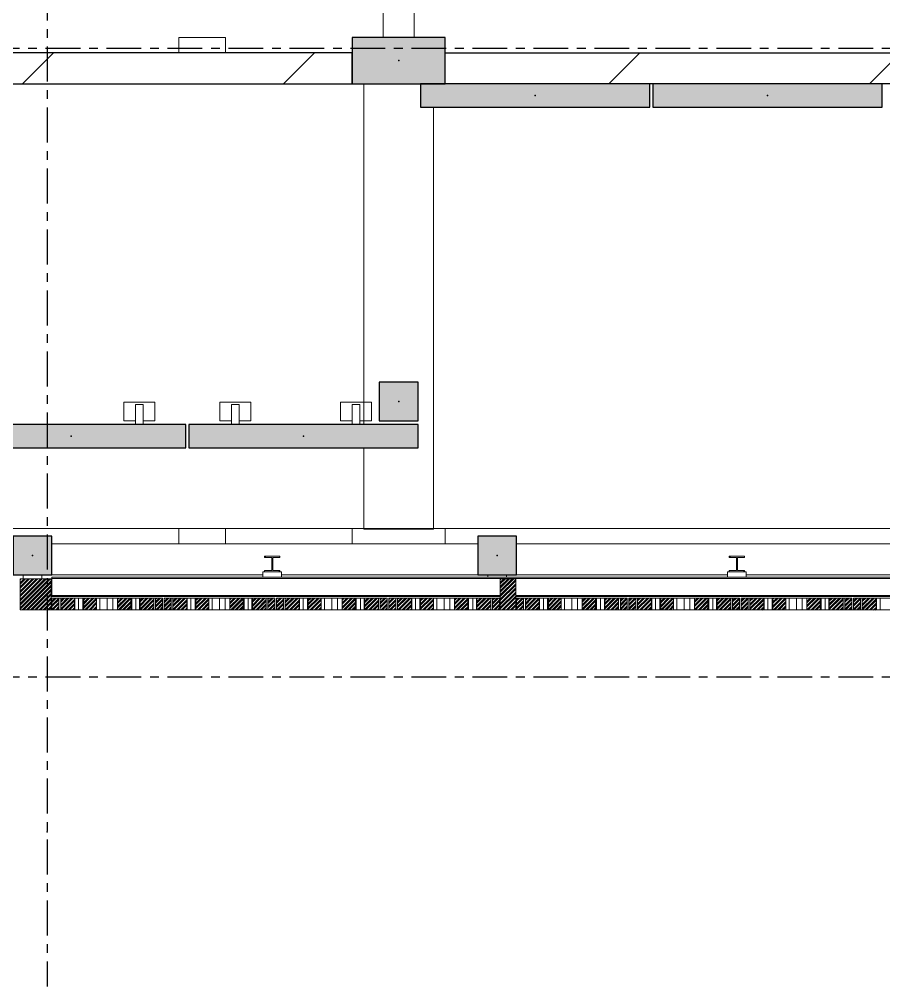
# Model space of a CAD drawing. Header units: millimetres. Extents: x -153298 to 620751, y -313239 to 250031.
# Drawn here: x 43453 to 49033, y 165802 to 172046 of the extents above; entities that cross this region are included whole.
import ezdxf
from ezdxf.enums import TextEntityAlignment as Align

# ---------------------------------------------------------------- set-up
doc = ezdxf.new("R2010")
doc.units = ezdxf.units.MM
for name, pattern in [('CENTER', [2, 1.25, -0.25, 0.25, -0.25]), ('TA_GL_000.90000', [2.475, 0.9, -0.225, 0.225, -0.225, 0.9]), ('XKITLINE00', [0])]:
    doc.linetypes.add(name, pattern=pattern)
for name, color, linetype in [('000 - 0_SYM_DWG_GRIDLINE_MAIN_COLOR_251', 251, 'Continuous'), ('000 - 0_SYM_DWG_SLOPE-SYM_TEXT_COLOR_3', 3, 'Continuous'), ('000 - CONCRETE_COL_HATCH_', 251, 'Continuous'), ('000 - CONCRETE_WALL_CUT_COLOR_2', 2, 'Continuous'), ('000 - CONCRETE_WALL_HATCH_', 251, 'Continuous'), ('000 - CONCRETE_WALL_WIPEOUT_', 250, 'Continuous'), ('000 - EXISTING_BUILDING_MAIN_COLOR_251', 251, 'Continuous'), ('000 - EXISTING_COLUMN_CUT_COLOR_5', 5, 'Continuous'), ('000 - EXISTING_CONCRETE_MAIN_COLOR_1', 1, 'Continuous'), ('000 - EXISTING_PRECAST_CUT_COLOR_4', 4, 'Continuous'), ('000 - EXISTING_PRECAST_HATCH_', 251, 'Continuous'), ('000 - EXISTING_PRECAST_MAIN_COLOR_1', 1, 'Continuous'), ('000 - EXISTING_STEEL-STRUCTURE_MAIN_COLOR_1', 1, 'Continuous'), ('000 - GRID', 251, 'CENTER')]:
    doc.layers.add(name, color=color, linetype=linetype)
doc.layers.add('Part', color=2, linetype='Continuous', lineweight=0)
doc.styles.add('ARIAL', font='arial.ttf')
doc.styles.add('TA', font='', dxfattribs={"height": 4.5})
doc.styles.get('TA').set_extended_font_data('Cordia New')

# ---------------------------------------------------------------- blocks, each defined once
blk = doc.blocks.new('*A212211')
at = {"layer": 'Part', "linetype": 'XKITLINE00', "lineweight": 0}
for p, q in [((552.482375, 138.675979), (552.418375, 138.739979)), ((552.418375, 138.739979), (552.418375, 138.739979)), ((552.842375, 138.315979), (552.794375, 138.363979)), ((553.218375, 137.939979), (553.154375, 138.003979))]:
    blk.add_line(p, q, dxfattribs=at)
blk = doc.blocks.new('*A213212')
at = {"layer": 'Part', "linetype": 'XKITLINE00', "lineweight": 0}
for p, q in [((576.482375, 138.675979), (576.418375, 138.739979)), ((576.418375, 138.739979), (576.418375, 138.739979)), ((576.842375, 138.315979), (576.794375, 138.363979)), ((577.218375, 137.939979), (577.154375, 138.003979))]:
    blk.add_line(p, q, dxfattribs=at)
blk = doc.blocks.new('*A21332053')
at = {"layer": '000 - EXISTING_STEEL-STRUCTURE_MAIN_COLOR_1', "linetype": 'XKITLINE00', "lineweight": 0}
for p, q in [((541.43843, 137.659979), (541.43843, 136.659979)), ((660.55843, 137.659979), (541.43843, 137.659979)), ((541.43843, 137.595979), (660.55843, 137.595979)), ((541.43843, 136.723979), (564.598431, 136.723979)), ((541.43843, 136.659979), (564.598431, 136.659979)), ((565.398431, 136.723979), (588.598431, 136.723979)), ((565.398431, 136.659979), (588.598431, 136.659979))]:
    blk.add_line(p, q, dxfattribs=at)
blk = doc.blocks.new('*A21342054')
at = {"layer": '000 - EXISTING_CONCRETE_MAIN_COLOR_1', "linetype": 'XKITLINE00', "lineweight": 0}
for p, q in [((511.718427, 164.739977), (556.950427, 164.739977)), ((561.750427, 164.739977), (602.398427, 164.739977)), ((511.718427, 163.139977), (556.950427, 163.139977)), ((572.318432, 163.139977), (572.478432, 163.139977)), ((584.318432, 163.139977), (584.478432, 163.139977)), ((541.438408, 139.379979), (563.438408, 139.379979)), ((565.438408, 139.379979), (587.438408, 139.379979)), ((541.438408, 137.779979), (552.338375, 137.779979)), ((553.298375, 137.779979), (563.438408, 137.779979)), ((565.438408, 137.779979), (576.338375, 137.779979)), ((577.298375, 137.779979), (587.438408, 137.779979))]:
    blk.add_line(p, q, dxfattribs=at)
blk = doc.blocks.new('*A21362056')
at = {"layer": '000 - EXISTING_CONCRETE_MAIN_COLOR_1', "linetype": 'XKITLINE00', "lineweight": 0}
blk.add_line((512.088404, 140.179978), (636.798426, 140.179978), dxfattribs=at)
blk = doc.blocks.new('*A21372057')
at = {"layer": '000 - EXISTING_CONCRETE_MAIN_COLOR_1', "linetype": 'XKITLINE00', "lineweight": 0}
blk.add_line((512.088404, 140.179979), (636.798426, 140.179979), dxfattribs=at)
blk = doc.blocks.new('*A21882108')
at = {"layer": 'Part', "linetype": 'XKITLINE00', "lineweight": 0}
for p, q in [((550.398408, 140.179979), (547.998408, 140.179979)), ((547.998408, 140.179979), (547.998408, 139.379979)), ((550.398408, 139.379979), (550.398408, 140.179979))]:
    blk.add_line(p, q, dxfattribs=at)
blk = doc.blocks.new('*A21892109')
at = {"layer": 'Part', "linetype": 'XKITLINE00', "lineweight": 0}
for p, q in [((550.398427, 165.539977), (547.998427, 165.539977)), ((547.998427, 165.539977), (547.998427, 164.739977)), ((550.398427, 164.739977), (550.398427, 165.539977))]:
    blk.add_line(p, q, dxfattribs=at)
blk = doc.blocks.new('*A21902110')
at = {"layer": 'Part', "linetype": 'XKITLINE00', "lineweight": 0}
for p, q in [((561.750408, 140.179979), (556.950408, 140.179979)), ((556.950408, 140.179979), (556.950408, 139.379979)), ((561.750408, 139.379979), (561.750408, 140.179979))]:
    blk.add_line(p, q, dxfattribs=at)
blk = doc.blocks.new('*A22012121')
at = {"layer": '000 - EXISTING_CONCRETE_MAIN_COLOR_1', "linetype": 'XKITLINE00', "lineweight": 0}
for p, q in [((557.550427, 145.539983), (557.550427, 163.139934)), ((561.150427, 140.147978), (561.150427, 161.939983)), ((557.550427, 140.147978), (557.550427, 144.339983)), ((557.550427, 140.147978), (561.150427, 140.147978))]:
    blk.add_line(p, q, dxfattribs=at)
blk = doc.blocks.new('*A22032123')
at = {"layer": '000 - EXISTING_PRECAST_MAIN_COLOR_1', "linetype": 'XKITLINE00', "lineweight": 0}
for p, q in [((546.750432, 146.699982), (545.150432, 146.699982)), ((545.150432, 146.699982), (545.150432, 145.739982)), ((546.750432, 145.739982), (546.750432, 146.699982)), ((545.150432, 145.739982), (545.750432, 145.739982)), ((546.150432, 145.739982), (546.750432, 145.739982))]:
    blk.add_line(p, q, dxfattribs=at)
blk = doc.blocks.new('*A22042124')
at = {"layer": '000 - EXISTING_PRECAST_MAIN_COLOR_1', "linetype": 'XKITLINE00', "lineweight": 0}
for p, q in [((546.150432, 146.578737), (545.750432, 146.578737)), ((545.750432, 146.578737), (545.750432, 145.539983)), ((546.150432, 145.539983), (546.150432, 146.578737))]:
    blk.add_line(p, q, dxfattribs=at)
blk = doc.blocks.new('*A22082128')
at = {"layer": '000 - EXISTING_PRECAST_MAIN_COLOR_1', "linetype": 'XKITLINE00', "lineweight": 0}
for p, q in [((551.110432, 146.578737), (550.710432, 146.578737)), ((550.710432, 146.578737), (550.710432, 145.539983)), ((551.110432, 145.539983), (551.110432, 146.578737))]:
    blk.add_line(p, q, dxfattribs=at)
blk = doc.blocks.new('*A22092129')
at = {"layer": '000 - EXISTING_PRECAST_MAIN_COLOR_1', "linetype": 'XKITLINE00', "lineweight": 0}
for p, q in [((557.350432, 146.578737), (556.950432, 146.578737)), ((556.950432, 146.578737), (556.950432, 145.539983)), ((557.350432, 145.539983), (557.350432, 146.578737))]:
    blk.add_line(p, q, dxfattribs=at)
blk = doc.blocks.new('*A22102130')
at = {"layer": '000 - EXISTING_PRECAST_MAIN_COLOR_1', "linetype": 'XKITLINE00', "lineweight": 0}
for p, q in [((557.950432, 146.699982), (556.350432, 146.699982)), ((556.350432, 146.699982), (556.350432, 145.739982)), ((557.950432, 145.739982), (557.950432, 146.699982)), ((556.350432, 145.739982), (556.950432, 145.739982)), ((557.350432, 145.739982), (557.950432, 145.739982))]:
    blk.add_line(p, q, dxfattribs=at)
blk = doc.blocks.new('*A22112131')
at = {"layer": '000 - EXISTING_PRECAST_MAIN_COLOR_1', "linetype": 'XKITLINE00', "lineweight": 0}
for p, q in [((551.710432, 146.699982), (550.110432, 146.699982)), ((550.110432, 146.699982), (550.110432, 145.739982)), ((551.710432, 145.739982), (551.710432, 146.699982)), ((550.110432, 145.739982), (550.710432, 145.739982)), ((551.110432, 145.739982), (551.710432, 145.739982))]:
    blk.add_line(p, q, dxfattribs=at)
blk = doc.blocks.new('*A22122132')
at = {"layer": 'Part', "linetype": 'XKITLINE00', "lineweight": 0}
for p, q in [((539.958375, 137.579979), (539.958375, 137.779979)), ((540.918375, 137.579979), (540.918375, 137.779979))]:
    blk.add_line(p, q, dxfattribs=at)
blk = doc.blocks.new('*A22132133')
at = {"layer": 'Part', "linetype": 'XKITLINE00', "lineweight": 0}
for p, q in [((552.338375, 137.659979), (552.338375, 137.939979)), ((552.338375, 137.939979), (552.418375, 137.939979)), ((553.218375, 137.939979), (553.298375, 137.939979)), ((553.298375, 137.939979), (553.298375, 137.659979))]:
    blk.add_line(p, q, dxfattribs=at)
blk = doc.blocks.new('*A22142134')
at = {"layer": 'Part', "linetype": 'XKITLINE00', "lineweight": 0}
for p, q in [((563.958375, 137.659979), (563.958375, 137.779979)), ((564.918375, 137.659979), (564.918375, 137.779979))]:
    blk.add_line(p, q, dxfattribs=at)
blk = doc.blocks.new('*A22152135')
at = {"layer": 'Part', "linetype": 'XKITLINE00', "lineweight": 0}
for p, q in [((576.338375, 137.659979), (576.338375, 137.939979)), ((576.338375, 137.939979), (576.418375, 137.939979)), ((577.218375, 137.939979), (577.298375, 137.939979)), ((577.298375, 137.939979), (577.298375, 137.659979))]:
    blk.add_line(p, q, dxfattribs=at)
blk = doc.blocks.new('*A22172137')
at = {"layer": '000 - EXISTING_CONCRETE_MAIN_COLOR_1', "linetype": 'XKITLINE00', "lineweight": 0}
for p, q in [((558.550427, 165.539977), (558.550427, 179.699934)), ((560.150427, 165.539977), (560.150427, 179.699934))]:
    blk.add_line(p, q, dxfattribs=at)
blk = doc.blocks.new('*A22412161')
at = {"layer": 'Part', "linetype": 'XKITLINE00', "lineweight": 0}
for p, q in [((553.218375, 138.739979), (552.418375, 138.739979)), ((552.418375, 138.739979), (552.418375, 138.675979)), ((552.418375, 138.675979), (552.794375, 138.675979)), ((552.794375, 138.675979), (552.794375, 138.003979)), ((552.842375, 138.675979), (553.218375, 138.675979)), ((552.842375, 138.003979), (552.842375, 138.675979)), ((553.218375, 138.675979), (553.218375, 138.739979)), ((552.794375, 138.003979), (552.418375, 138.003979)), ((552.418375, 138.003979), (552.418375, 137.939979)), ((552.418375, 137.939979), (553.218375, 137.939979)), ((553.218375, 138.003979), (552.842375, 138.003979)), ((553.218375, 137.939979), (553.218375, 138.003979))]:
    blk.add_line(p, q, dxfattribs=at)
blk = doc.blocks.new('*A22422162')
at = {"layer": 'Part', "linetype": 'XKITLINE00', "lineweight": 0}
for p, q in [((577.218375, 138.739979), (576.418375, 138.739979)), ((576.418375, 138.739979), (576.418375, 138.675979)), ((576.418375, 138.675979), (576.794375, 138.675979)), ((576.794375, 138.675979), (576.794375, 138.003979)), ((576.842375, 138.675979), (577.218375, 138.675979)), ((576.842375, 138.003979), (576.842375, 138.675979)), ((577.218375, 138.675979), (577.218375, 138.739979)), ((576.794375, 138.003979), (576.418375, 138.003979)), ((576.418375, 138.003979), (576.418375, 137.939979)), ((576.418375, 137.939979), (577.218375, 137.939979)), ((577.218375, 138.003979), (576.842375, 138.003979)), ((577.218375, 137.939979), (577.218375, 138.003979))]:
    blk.add_line(p, q, dxfattribs=at)
blk = doc.blocks.new('*U4813')
at = {"layer": '000 - CONCRETE_COL_HATCH_'}
h = blk.add_hatch(dxfattribs=at)
h.set_pattern_fill('AR-CONC', color=256, scale=0.5)
h.set_pattern_definition([(50, (-3e-21, 3e-21), (3.5863, -0.31376), [0.375, -4.125]), (355, (-3e-21, 3e-21), (-0.693757, 3.76096), [0.3, -3.3]), (100.4514, (0.299, -0.026), (2.892544, 3.4472), [0.3187, -3.50571]), (46.1842, (-3e-21, 1), (5.336207, -0.827596), [0.5625, -6.1875]), (96.6356, (0.4447, 0.931), (4.67331, 4.87059), [0.47805, -5.25857]), (351.1842, (-3e-21, 1), (4.67331, 4.87059), [0.45, -4.95]), (21, (0.5, 0.75), (2.984535, -2.013094), [0.375, -4.125]), (326, (0.5, 0.75), (1.216577, 3.62575), [0.3, -3.3]), (71.4514, (0.7487, 0.5822), (4.201112, 1.612656), [0.3187, -3.50571]), (37.5, (-3e-21, 3e-21), (0.0607993, 1.6644693), [0, -3.26, 0, -3.35, 0, -3.3125]), (7.5, (-3e-21, 3e-21), (1.315348, 1.972059), [0, -1.91, 0, -3.185, 0, -1.2625]), (327.5, (-1.115, 3e-21), (2.669112, -0.1127744), [0, -1.25, 0, -3.9, 0, -5.175]), (317.5, (-1.615, 3e-21), (2.915931, 0.500525), [0, -1.625, 0, -2.59, 0, -3.675])])
h.paths.add_polyline_path([(-300, -150), (300, -150), (300, 150), (-300, 150)])
blk.add_point((0, 0))
at = {"layer": '000 - EXISTING_COLUMN_CUT_COLOR_5'}
blk.add_lwpolyline([(-300, -150), (300, -150), (300, 150), (-300, 150)], close=True, dxfattribs=at)
blk = doc.blocks.new('*U4818')
at = {"layer": '000 - CONCRETE_COL_HATCH_'}
h = blk.add_hatch(dxfattribs=at)
h.set_pattern_fill('AR-CONC', color=256, scale=0.5)
h.set_pattern_definition([(50, (0, -2e-14), (3.5863, -0.31376), [0.375, -4.125]), (355, (0, -2e-14), (-0.69376, 3.76096), [0.3, -3.3]), (100.4514, (0.299, -0.026), (2.892544, 3.4472), [0.3187, -3.50571]), (46.1842, (0, 1), (5.33621, -0.8276), [0.5625, -6.1875]), (96.6356, (0.4447, 0.931), (4.67331, 4.8706), [0.47805, -5.25857]), (351.184, (0, 1), (4.67331, 4.8706), [0.45, -4.95]), (21, (0.5, 0.75), (2.984535, -2.013094), [0.375, -4.125]), (326, (0.5, 0.75), (1.21658, 3.62575), [0.3, -3.3]), (71.4514, (0.7487, 0.5822), (4.20111, 1.612656), [0.3187, -3.50571]), (37.5, (0, -2e-14), (0.060799, 1.664469), [0, -3.26, 0, -3.35, 0, -3.3125]), (7.5, (0, -2e-14), (1.315348, 1.972059), [0, -1.91, 0, -3.185, 0, -1.2625]), (327.5, (-1.115, -2e-14), (2.669112, -0.112774), [0, -1.25, 0, -3.9, 0, -5.175]), (317.5, (-1.615, -2e-14), (2.91593, 0.500525), [0, -1.625, 0, -2.59, 0, -3.675])])
h.paths.add_polyline_path([(-125, -125), (125, -125), (125, 125), (-125, 125)])
blk.add_point((0, 0))
at = {"layer": '000 - EXISTING_COLUMN_CUT_COLOR_5'}
blk.add_lwpolyline([(-125, -125), (125, -125), (125, 125), (-125, 125)], close=True, dxfattribs=at)
blk = doc.blocks.new('*U4820')
at = {"layer": '000 - EXISTING_PRECAST_HATCH_'}
h = blk.add_hatch(dxfattribs=at)
h.set_pattern_fill('AR-CONC', color=256, scale=0.5)
h.set_pattern_definition([(50, (0, 5e-14), (3.586301, -0.313761), [0.375, -4.125]), (355, (0, 5e-14), (-0.693757, 3.76096), [0.3, -3.3]), (100.45144, (0.299, -0.026), (2.892544, 3.4472), [0.318701, -3.50571]), (46.1842, (0, 1), (5.336207, -0.827596), [0.5625, -6.1875]), (96.6356, (0.4447, 0.931), (4.67331, 4.870593), [0.47805, -5.25857]), (351.1842, (0, 1), (4.67331, 4.870593), [0.45, -4.95]), (21, (0.5, 0.75), (2.984535, -2.013094), [0.375, -4.125]), (326, (0.5, 0.75), (1.216577, 3.62575), [0.3, -3.3]), (71.45144, (0.7487, 0.5822), (4.201112, 1.612656), [0.318701, -3.50571]), (37.5, (0, 5e-14), (0.0607993, 1.6644693), [0, -3.26, 0, -3.35, 0, -3.3125]), (7.5, (0, 5e-14), (1.3153477, 1.9720586), [0, -1.91, 0, -3.185, 0, -1.2625]), (327.5, (-1.115, 5e-14), (2.6691122, -0.1127744), [0, -1.25, 0, -3.9, 0, -5.175]), (317.5, (-1.615, 5e-14), (2.915931, 0.500525), [0, -1.625, 0, -2.59, 0, -3.675])])
h.paths.add_polyline_path([(-740, -75), (740, -75), (740, 75), (-740, 75)])
blk.add_point((0, 0))
at = {"layer": '000 - EXISTING_PRECAST_CUT_COLOR_4'}
blk.add_lwpolyline([(-740, -75), (740, -75), (740, 75), (-740, 75)], close=True, dxfattribs=at)
blk = doc.blocks.new('A$C388c5e98')
at = {"layer": '000 - EXISTING_BUILDING_MAIN_COLOR_251'}
h = blk.add_hatch(dxfattribs=at)
h.set_pattern_fill('ANSI32', color=256, scale=2, style=0)
h.paths.add_polyline_path([(120, -150), (120, -350), (-80, -350), (-80, -150)], flags=17)
h = blk.add_hatch(dxfattribs=at)
h.set_pattern_fill('ANSI32', color=256, scale=2, style=0)
h.paths.add_polyline_path([(3120, -150), (3120, -350), (3020, -350), (3020, -150)], flags=17)
h = blk.add_hatch(dxfattribs=at)
h.set_pattern_fill('ANSI32', color=256, scale=2, style=0)
h.paths.add_polyline_path([(170, -275), (170, -350), (125, -350), (125, -275)], flags=17)
h = blk.add_hatch(dxfattribs=at)
h.set_pattern_fill('ANSI32', color=256, scale=2, style=0)
h.paths.add_polyline_path([(270.8, -275), (270.8, -350), (181.8, -350), (181.8, -275)], flags=17)
h = blk.add_hatch(dxfattribs=at)
h.set_pattern_fill('ANSI32', color=256, scale=2, style=0)
h.paths.add_polyline_path([(413.7, -275), (413.7, -350), (330.4, -350), (330.4, -275)], flags=17)
h = blk.add_hatch(dxfattribs=at)
h.set_pattern_fill('ANSI32', color=256, scale=2, style=0)
h.paths.add_polyline_path([(634.7, -275), (634.7, -350), (549.4, -350), (549.4, -275)], flags=17)
h = blk.add_hatch(dxfattribs=at)
h.set_pattern_fill('ANSI32', color=256, scale=2, style=0)
h.paths.add_polyline_path([(783.2, -275), (783.2, -350), (694.2, -350), (694.2, -275)], flags=17)
h = blk.add_hatch(dxfattribs=at)
h.set_pattern_fill('ANSI32', color=256, scale=2, style=0)
h.paths.add_polyline_path([(840, -275), (840, -350), (795, -350), (795, -275)], flags=17)
h = blk.add_hatch(dxfattribs=at)
h.set_pattern_fill('ANSI32', color=256, scale=2, style=0)
h.paths.add_polyline_path([(895, -275), (895, -350), (850, -350), (850, -275)], flags=17)
h = blk.add_hatch(dxfattribs=at)
h.set_pattern_fill('ANSI32', color=256, scale=2, style=0)
h.paths.add_polyline_path([(995.8, -275), (995.8, -350), (906.8, -350), (906.8, -275)], flags=17)
h = blk.add_hatch(dxfattribs=at)
h.set_pattern_fill('ANSI32', color=256, scale=2, style=0)
h.paths.add_polyline_path([(1138.7, -275), (1138.7, -350), (1055.4, -350), (1055.4, -275)], flags=17)
h = blk.add_hatch(dxfattribs=at)
h.set_pattern_fill('ANSI32', color=256, scale=2, style=0)
h.paths.add_polyline_path([(1359.7, -275), (1359.7, -350), (1274.4, -350), (1274.4, -275)], flags=17)
h = blk.add_hatch(dxfattribs=at)
h.set_pattern_fill('ANSI32', color=256, scale=2, style=0)
h.paths.add_polyline_path([(1508.2, -275), (1508.2, -350), (1419.2, -350), (1419.2, -275)], flags=17)
h = blk.add_hatch(dxfattribs=at)
h.set_pattern_fill('ANSI32', color=256, scale=2, style=0)
h.paths.add_polyline_path([(1565, -275), (1565, -350), (1520, -350), (1520, -275)], flags=17)
h = blk.add_hatch(dxfattribs=at)
h.set_pattern_fill('ANSI32', color=256, scale=2, style=0)
h.paths.add_polyline_path([(1620, -275), (1620, -350), (1575, -350), (1575, -275)], flags=17)
h = blk.add_hatch(dxfattribs=at)
h.set_pattern_fill('ANSI32', color=256, scale=2, style=0)
h.paths.add_polyline_path([(1720.8, -275), (1720.8, -350), (1631.8, -350), (1631.8, -275)], flags=17)
h = blk.add_hatch(dxfattribs=at)
h.set_pattern_fill('ANSI32', color=256, scale=2, style=0)
h.paths.add_polyline_path([(1863.7, -275), (1863.7, -350), (1780.4, -350), (1780.4, -275)], flags=17)
h = blk.add_hatch(dxfattribs=at)
h.set_pattern_fill('ANSI32', color=256, scale=2, style=0)
h.paths.add_polyline_path([(2084.7, -275), (2084.7, -350), (1999.4, -350), (1999.4, -275)], flags=17)
h = blk.add_hatch(dxfattribs=at)
h.set_pattern_fill('ANSI32', color=256, scale=2, style=0)
h.paths.add_polyline_path([(2233.2, -275), (2233.2, -350), (2144.2, -350), (2144.2, -275)], flags=17)
h = blk.add_hatch(dxfattribs=at)
h.set_pattern_fill('ANSI32', color=256, scale=2, style=0)
h.paths.add_polyline_path([(2290, -275), (2290, -350), (2245, -350), (2245, -275)], flags=17)
h = blk.add_hatch(dxfattribs=at)
h.set_pattern_fill('ANSI32', color=256, scale=2, style=0)
h.paths.add_polyline_path([(2345, -275), (2345, -350), (2300, -350), (2300, -275)], flags=17)
h = blk.add_hatch(dxfattribs=at)
h.set_pattern_fill('ANSI32', color=256, scale=2, style=0)
h.paths.add_polyline_path([(2445.8, -275), (2445.8, -350), (2356.8, -350), (2356.8, -275)], flags=17)
h = blk.add_hatch(dxfattribs=at)
h.set_pattern_fill('ANSI32', color=256, scale=2, style=0)
h.paths.add_polyline_path([(2588.7, -275), (2588.7, -350), (2505.4, -350), (2505.4, -275)], flags=17)
h = blk.add_hatch(dxfattribs=at)
h.set_pattern_fill('ANSI32', color=256, scale=2, style=0)
h.paths.add_polyline_path([(2809.7, -275), (2809.7, -350), (2724.4, -350), (2724.4, -275)], flags=17)
h = blk.add_hatch(dxfattribs=at)
h.set_pattern_fill('ANSI32', color=256, scale=2, style=0)
h.paths.add_polyline_path([(2958.2, -275), (2958.2, -350), (2869.2, -350), (2869.2, -275)], flags=17)
h = blk.add_hatch(dxfattribs=at)
h.set_pattern_fill('ANSI32', color=256, scale=2, style=0)
h.paths.add_polyline_path([(3015, -275), (3015, -350), (2970, -350), (2970, -275)], flags=17)
h = blk.add_hatch(dxfattribs=at)
h.set_pattern_fill('ANSI32', color=256, scale=2, style=0)
h.paths.add_polyline_path([(3170, -275), (3170, -350), (3125, -350), (3125, -275)], flags=17)
h = blk.add_hatch(dxfattribs=at)
h.set_pattern_fill('ANSI32', color=256, scale=2, style=0)
h.paths.add_polyline_path([(3270.8, -275), (3270.8, -350), (3181.8, -350), (3181.8, -275)], flags=17)
h = blk.add_hatch(dxfattribs=at)
h.set_pattern_fill('ANSI32', color=256, scale=2, style=0)
h.paths.add_polyline_path([(3413.7, -275), (3413.7, -350), (3330.4, -350), (3330.4, -275)], flags=17)
h = blk.add_hatch(dxfattribs=at)
h.set_pattern_fill('ANSI32', color=256, scale=2, style=0)
h.paths.add_polyline_path([(3634.7, -275), (3634.7, -350), (3549.4, -350), (3549.4, -275)], flags=17)
h = blk.add_hatch(dxfattribs=at)
h.set_pattern_fill('ANSI32', color=256, scale=2, style=0)
h.paths.add_polyline_path([(3783.2, -275), (3783.2, -350), (3694.2, -350), (3694.2, -275)], flags=17)
h = blk.add_hatch(dxfattribs=at)
h.set_pattern_fill('ANSI32', color=256, scale=2, style=0)
h.paths.add_polyline_path([(3840, -275), (3840, -350), (3795, -350), (3795, -275)], flags=17)
h = blk.add_hatch(dxfattribs=at)
h.set_pattern_fill('ANSI32', color=256, scale=2, style=0)
h.paths.add_polyline_path([(3895, -275), (3895, -350), (3850, -350), (3850, -275)], flags=17)
h = blk.add_hatch(dxfattribs=at)
h.set_pattern_fill('ANSI32', color=256, scale=2, style=0)
h.paths.add_polyline_path([(3995.8, -275), (3995.8, -350), (3906.8, -350), (3906.8, -275)], flags=17)
h = blk.add_hatch(dxfattribs=at)
h.set_pattern_fill('ANSI32', color=256, scale=2, style=0)
h.paths.add_polyline_path([(4138.7, -275), (4138.7, -350), (4055.4, -350), (4055.4, -275)], flags=17)
h = blk.add_hatch(dxfattribs=at)
h.set_pattern_fill('ANSI32', color=256, scale=2, style=0)
h.paths.add_polyline_path([(4359.7, -275), (4359.7, -350), (4274.4, -350), (4274.4, -275)], flags=17)
h = blk.add_hatch(dxfattribs=at)
h.set_pattern_fill('ANSI32', color=256, scale=2, style=0)
h.paths.add_polyline_path([(4508.2, -275), (4508.2, -350), (4419.2, -350), (4419.2, -275)], flags=17)
h = blk.add_hatch(dxfattribs=at)
h.set_pattern_fill('ANSI32', color=256, scale=2, style=0)
h.paths.add_polyline_path([(4565, -275), (4565, -350), (4520, -350), (4520, -275)], flags=17)
h = blk.add_hatch(dxfattribs=at)
h.set_pattern_fill('ANSI32', color=256, scale=2, style=0)
h.paths.add_polyline_path([(4620, -275), (4620, -350), (4575, -350), (4575, -275)], flags=17)
h = blk.add_hatch(dxfattribs=at)
h.set_pattern_fill('ANSI32', color=256, scale=2, style=0)
h.paths.add_polyline_path([(4720.8, -275), (4720.8, -350), (4631.8, -350), (4631.8, -275)], flags=17)
h = blk.add_hatch(dxfattribs=at)
h.set_pattern_fill('ANSI32', color=256, scale=2, style=0)
h.paths.add_polyline_path([(4863.7, -275), (4863.7, -350), (4780.4, -350), (4780.4, -275)], flags=17)
h = blk.add_hatch(dxfattribs=at)
h.set_pattern_fill('ANSI32', color=256, scale=2, style=0)
h.paths.add_polyline_path([(5084.7, -275), (5084.7, -350), (4999.4, -350), (4999.4, -275)], flags=17)
h = blk.add_hatch(dxfattribs=at)
h.set_pattern_fill('ANSI32', color=256, scale=2, style=0)
h.paths.add_polyline_path([(5233.2, -275), (5233.2, -350), (5144.2, -350), (5144.2, -275)], flags=17)
h = blk.add_hatch(dxfattribs=at)
h.set_pattern_fill('ANSI32', color=256, scale=2, style=0)
h.paths.add_polyline_path([(5290, -275), (5290, -350), (5245, -350), (5245, -275)], flags=17)
h = blk.add_hatch(dxfattribs=at)
h.set_pattern_fill('ANSI32', color=256, scale=2, style=0)
h.paths.add_polyline_path([(5345, -275), (5345, -350), (5300, -350), (5300, -275)], flags=17)
h = blk.add_hatch(dxfattribs=at)
h.set_pattern_fill('ANSI32', color=256, scale=2, style=0)
h.paths.add_polyline_path([(5445.8, -275), (5445.8, -350), (5356.8, -350), (5356.8, -275)], flags=17)
at = {"layer": '000 - EXISTING_BUILDING_MAIN_COLOR_251', "linetype": 'XKITLINE00', "lineweight": 0}
for p, q in [((125, -150), (-80, -150)), ((-80, -350), (-80, -150)), ((120, -350), (120, -150)), ((3020, -150), (3120, -150)), ((3020, -350), (3020, -150)), ((3120, -350), (3120, -150)), ((840, -275), (125, -275)), ((125, -350), (125, -275)), ((170, -350), (170, -275)), ((181.8, -350), (181.8, -275)), ((270.8, -350), (270.8, -275)), ((273.3, -350), (273.3, -275)), ((297.9, -350), (297.9, -275)), ((324.5, -350), (324.5, -275)), ((330.4, -350), (330.4, -275)), ((413.7, -350), (413.7, -275)), ((435.5, -350), (435.5, -275)), ((482.5, -350), (482.5, -275)), ((519.1, -350), (519.1, -275)), ((549.4, -350), (549.4, -275)), ((634.7, -350), (634.7, -275)), ((640.5, -350), (640.5, -275)), ((667.1, -350), (667.1, -275)), ((691.7, -350), (691.7, -275)), ((694.2, -350), (694.2, -275)), ((783.2, -350), (783.2, -275)), ((795, -350), (795, -275)), ((840, -350), (840, -275)), ((1565, -275), (850, -275)), ((850, -350), (850, -275)), ((895, -350), (895, -275)), ((906.8, -350), (906.8, -275)), ((995.8, -350), (995.8, -275)), ((998.3, -350), (998.3, -275)), ((1022.9, -350), (1022.9, -275)), ((1049.5, -350), (1049.5, -275)), ((1055.4, -350), (1055.4, -275)), ((1138.7, -350), (1138.7, -275)), ((1160.5, -350), (1160.5, -275)), ((1207.5, -350), (1207.5, -275)), ((1244.1, -350), (1244.1, -275)), ((1274.4, -350), (1274.4, -275)), ((1359.7, -350), (1359.7, -275)), ((1365.5, -350), (1365.5, -275)), ((1392.1, -350), (1392.1, -275)), ((1416.7, -350), (1416.7, -275)), ((1419.2, -350), (1419.2, -275)), ((1508.2, -350), (1508.2, -275)), ((1520, -350), (1520, -275)), ((1565, -350), (1565, -275)), ((2290, -275), (1575, -275)), ((1575, -350), (1575, -275)), ((1620, -350), (1620, -275)), ((1631.8, -350), (1631.8, -275)), ((1720.8, -350), (1720.8, -275)), ((1723.3, -350), (1723.3, -275)), ((1747.9, -350), (1747.9, -275)), ((1774.5, -350), (1774.5, -275)), ((1780.4, -350), (1780.4, -275)), ((1863.7, -350), (1863.7, -275)), ((1885.5, -350), (1885.5, -275)), ((1932.5, -350), (1932.5, -275)), ((1969.1, -350), (1969.1, -275)), ((1999.4, -350), (1999.4, -275)), ((2084.7, -350), (2084.7, -275)), ((2090.5, -350), (2090.5, -275)), ((2117.1, -350), (2117.1, -275)), ((2141.7, -350), (2141.7, -275)), ((2144.2, -350), (2144.2, -275)), ((2233.2, -350), (2233.2, -275)), ((2245, -350), (2245, -275)), ((2290, -350), (2290, -275)), ((3015, -275), (2300, -275)), ((2300, -350), (2300, -275)), ((2345, -275), (2345, -350)), ((2356.8, -350), (2356.8, -275)), ((2445.8, -350), (2445.8, -275)), ((2448.3, -350), (2448.3, -275)), ((2472.9, -350), (2472.9, -275)), ((2499.5, -350), (2499.5, -275)), ((2505.4, -350), (2505.4, -275)), ((2588.7, -350), (2588.7, -275)), ((2610.5, -350), (2610.5, -275)), ((2657.5, -350), (2657.5, -275)), ((2694.1, -350), (2694.1, -275)), ((2724.4, -350), (2724.4, -275)), ((2809.7, -350), (2809.7, -275)), ((2815.5, -350), (2815.5, -275)), ((2842.1, -350), (2842.1, -275)), ((2866.7, -350), (2866.7, -275)), ((2869.2, -350), (2869.2, -275)), ((2958.2, -350), (2958.2, -275)), ((2970, -350), (2970, -275)), ((3015, -350), (3015, -275)), ((3840, -275), (3125, -275)), ((3125, -350), (3125, -275)), ((3170, -350), (3170, -275)), ((3181.8, -350), (3181.8, -275)), ((3270.8, -350), (3270.8, -275)), ((3273.3, -350), (3273.3, -275)), ((3297.9, -350), (3297.9, -275)), ((3324.5, -350), (3324.5, -275)), ((3330.4, -350), (3330.4, -275)), ((3413.7, -350), (3413.7, -275)), ((3435.5, -350), (3435.5, -275)), ((3482.5, -350), (3482.5, -275)), ((3519.1, -350), (3519.1, -275)), ((3549.4, -350), (3549.4, -275)), ((3634.7, -350), (3634.7, -275)), ((3640.5, -350), (3640.5, -275)), ((3667.1, -350), (3667.1, -275)), ((3691.7, -350), (3691.7, -275)), ((3694.2, -350), (3694.2, -275)), ((3783.2, -350), (3783.2, -275)), ((3795, -350), (3795, -275)), ((3840, -350), (3840, -275)), ((4565, -275), (3850, -275)), ((3850, -350), (3850, -275)), ((3895, -350), (3895, -275)), ((3906.8, -350), (3906.8, -275)), ((3995.8, -350), (3995.8, -275)), ((3998.3, -350), (3998.3, -275)), ((4022.9, -350), (4022.9, -275)), ((4049.5, -350), (4049.5, -275)), ((4055.4, -350), (4055.4, -275)), ((4138.7, -350), (4138.7, -275)), ((4160.5, -350), (4160.5, -275)), ((4207.5, -350), (4207.5, -275)), ((4244.1, -350), (4244.1, -275)), ((4274.4, -350), (4274.4, -275)), ((4359.7, -350), (4359.7, -275)), ((4365.5, -350), (4365.5, -275)), ((4392.1, -350), (4392.1, -275)), ((4416.7, -350), (4416.7, -275)), ((4419.2, -350), (4419.2, -275)), ((4508.2, -350), (4508.2, -275)), ((4520, -350), (4520, -275)), ((4565, -350), (4565, -275)), ((5290, -275), (4575, -275)), ((4575, -350), (4575, -275)), ((4620, -350), (4620, -275)), ((4631.8, -350), (4631.8, -275)), ((4720.8, -350), (4720.8, -275)), ((4723.3, -350), (4723.3, -275)), ((4747.9, -350), (4747.9, -275)), ((4774.5, -350), (4774.5, -275)), ((4780.4, -350), (4780.4, -275)), ((4863.7, -350), (4863.7, -275)), ((4885.5, -350), (4885.5, -275)), ((4932.5, -350), (4932.5, -275)), ((4969.1, -350), (4969.1, -275)), ((4999.4, -350), (4999.4, -275)), ((5084.7, -350), (5084.7, -275)), ((5090.5, -350), (5090.5, -275)), ((5117.1, -350), (5117.1, -275)), ((5141.7, -350), (5141.7, -275)), ((5144.2, -350), (5144.2, -275)), ((5233.2, -350), (5233.2, -275)), ((5245, -350), (5245, -275)), ((5290, -350), (5290, -275)), ((6015, -275), (5300, -275)), ((5300, -350), (5300, -275)), ((5345, -275), (5345, -350)), ((5356.8, -350), (5356.8, -275)), ((5445.8, -350), (5445.8, -275)), ((5448.3, -350), (5448.3, -275)), ((5472.9, -350), (5472.9, -275)), ((125, -350), (-80, -350)), ((840, -350), (125, -350)), ((840, -350), (850, -350)), ((1565, -350), (850, -350)), ((1565, -350), (1575, -350)), ((2290, -350), (1575, -350)), ((2290, -350), (2300, -350)), ((3015, -350), (2300, -350)), ((3125, -350), (3015, -350)), ((3840, -350), (3125, -350)), ((3840, -350), (3850, -350)), ((4565, -350), (3850, -350)), ((4565, -350), (4575, -350)), ((5290, -350), (4575, -350)), ((5290, -350), (5300, -350)), ((6015, -350), (5300, -350))]:
    blk.add_line(p, q, dxfattribs=at)
blk = doc.blocks.new('*U6380')
at = {"layer": '000 - CONCRETE_WALL_HATCH_'}
h = blk.add_hatch(dxfattribs=at)
h.set_pattern_fill('ANSI31', color=256, scale=0.5)
h.set_pattern_definition([(45, (10162, -858906.8), (-841.899, 841.899), [])])
h.paths.add_polyline_path([(0, 0), (5081, 0), (5081, -200), (0, -200)])
at = {"layer": '000 - CONCRETE_WALL_CUT_COLOR_2', "lineweight": -2}
blk.add_lwpolyline([(0, 0), (5081, 0), (5081, -200), (0, -200), (0, -200), (0, -200), (0, -200), (0, -200), (0, -200), (0, -200), (0, -200), (0, -200), (0, -200), (0, -200), (0, -200), (0, -200), (0, -200), (0, -200), (0, -200), (0, -200), (0, -200), (0, -200), (0, -200), (0, -200), (0, -200), (0, -200), (0, -200), (0, -200), (0, -200), (0, -200), (0, -200), (0, -200), (0, -200), (0, -200), (0, -200), (0, -200), (0, -200), (0, -200), (0, -200), (0, -200), (0, -200), (0, -200), (0, -200), (0, -200), (0, -200), (0, -200), (0, -200), (0, -200)], close=True, dxfattribs=at)
blk = doc.blocks.new('*U6383')
at = {"layer": '000 - CONCRETE_WALL_HATCH_'}
h = blk.add_hatch(dxfattribs=at)
h.set_pattern_fill('ANSI31', color=256, scale=0.5)
h.set_pattern_definition([(45, (11308, -840506.8), (-841.899, 841.899), [])])
h.paths.add_polyline_path([(0, 0), (5654, 0), (5654, 200), (0, 200)])
at = {"layer": '000 - CONCRETE_WALL_CUT_COLOR_2', "lineweight": -2}
blk.add_lwpolyline([(0, 0), (5654, 0), (5654, 200), (0, 200), (0, 200), (0, 200), (0, 200), (0, 200), (0, 200), (0, 200), (0, 200), (0, 200), (0, 200), (0, 200), (0, 200), (0, 200), (0, 200), (0, 200), (0, 200), (0, 200), (0, 200), (0, 200), (0, 200), (0, 200), (0, 200), (0, 200), (0, 200), (0, 200), (0, 200), (0, 200), (0, 200), (0, 200), (0, 200), (0, 200), (0, 200), (0, 200), (0, 200), (0, 200), (0, 200), (0, 200), (0, 200), (0, 200), (0, 200), (0, 200), (0, 200), (0, 200), (0, 200), (0, 200)], close=True, dxfattribs=at)
blk = doc.blocks.new('W-1-PP19-ST-ENT1-1_20260610-023014_UPPF_ST')
at = {"lineweight": 0, "xscale": 125, "yscale": 125, "zscale": 125}
for name in ['*A21892109', '*A21882108', '*A21902110', '*A212211', '*A22412161', '*A213212', '*A22422162', '*A22122132', '*A22132133', '*A22142134', '*A22152135']:
    blk.add_blockref(name, (-56249.8, -16564.5), dxfattribs=at)
at = {"color": 6}
for name, p in [('*U4813', (13669, 3978)), ('*U4820', (14550, 3753)), ('*U4820', (16050, 3753)), ('*U4818', (13669, 1778)), ('*U4820', (11554, 1553)), ('*U4820', (13054, 1553)), ('*U4818', (11305, 783)), ('*U4818', (14305, 783)), ('A$C388c5e98', (11305, 783))]:
    blk.add_blockref(name, p, dxfattribs=at)
at = {"layer": '000 - EXISTING_CONCRETE_MAIN_COLOR_1', "lineweight": 0, "xscale": 125, "yscale": 125, "zscale": 125}
for name in ['*A22172137', '*A21342054', '*A21362056', '*A22012121', '*A21372057']:
    blk.add_blockref(name, (-56249.8, -16564.5), dxfattribs=at)
at = {"layer": '000 - EXISTING_PRECAST_MAIN_COLOR_1', "lineweight": 0, "xscale": 125, "yscale": 125, "zscale": 125}
for name in ['*A22032123', '*A22042124', '*A22112131', '*A22082128', '*A22102130', '*A22092129']:
    blk.add_blockref(name, (-56249.8, -16564.5), dxfattribs=at)
at = {"layer": '000 - EXISTING_STEEL-STRUCTURE_MAIN_COLOR_1', "lineweight": 0, "xscale": 125, "yscale": 125, "zscale": 125}
blk.add_blockref('*A21332053', (-56249.8, -16564.5), dxfattribs=at)
for name, p in [('*U6383', (7715, 3828)), ('*U6380', (13969, 4028))]:
    blk.add_blockref(name, p)
blk = doc.blocks.new('*U4769')
at = {"layer": '000 - 0_SYM_DWG_GRIDLINE_MAIN_COLOR_251', "color": 0, "linetype": 'ByBlock', "ltscale": 5}
blk.add_line((20, 0), (-600, 0), dxfattribs=at)
at = {"style": 'TA', "flags": 1}
blk.add_attdef('LOCATION', (6, -6), '', height=4.5, rotation=270, dxfattribs=at)
at = {"layer": '000 - 0_SYM_DWG_SLOPE-SYM_TEXT_COLOR_3', "style": 'ARIAL'}
blk.add_attdef('GRID-HEAD', text='', height=4, rotation=180, dxfattribs=at).set_placement((40, 0), align=Align.MIDDLE_CENTER)
blk = doc.blocks.new('*U4771')
at = {"layer": '000 - 0_SYM_DWG_GRIDLINE_MAIN_COLOR_251', "color": 0, "linetype": 'ByBlock', "ltscale": 5}
blk.add_line((20, 0), (-188, 0), dxfattribs=at)
at = {"layer": '000 - 0_SYM_DWG_GRIDLINE_MAIN_COLOR_251', "color": 3}
blk.add_point((-168, 0), dxfattribs=at)
at = {"style": 'TA', "flags": 1}
blk.add_attdef('LOCATION', (6, -6), '', height=4.5, rotation=270, dxfattribs=at)
at = {"layer": '000 - 0_SYM_DWG_SLOPE-SYM_TEXT_COLOR_3', "style": 'ARIAL'}
blk.add_attdef('GRID-HEAD', text='', height=4, rotation=270, dxfattribs=at).set_placement((40, 0), align=Align.MIDDLE_CENTER)
blk = doc.blocks.new('W-1-PP19-ST-ENT1-1_20260610-010700_LOPF_DIMS')
at = {"layer": '000 - GRID', "linetype": 'TA_GL_000.90000'}
for name, p, xscale, yscale, zscale, rotation in [('*U4771', (11400, 7400), 50.00000000000004, 50.00000000000004, 50.00000000000004, 90), ('*U4769', (-2180, 4058), 50, 50, 50, 180), ('*U4769', (-2180, 0), 50, 50, 50, 180)]:
    blk.add_blockref(name, p, dxfattribs=dict(at, xscale=xscale, yscale=yscale, zscale=zscale, rotation=rotation))

msp = doc.modelspace()

# ---------------------------------------------------------------- block references
at = {"color": 6}
msp.add_blockref('W-1-PP19-ST-ENT1-1_20260610-023014_UPPF_ST', (32232.7713, 167801.6448), dxfattribs=at)

# ---------------------------------------------------------------- next in the draw order: block references
msp.add_blockref('W-1-PP19-ST-ENT1-1_20260610-010700_LOPF_DIMS', (32232.7713, 167801.6448), dxfattribs=at)

doc.saveas('drawing.dxf')
